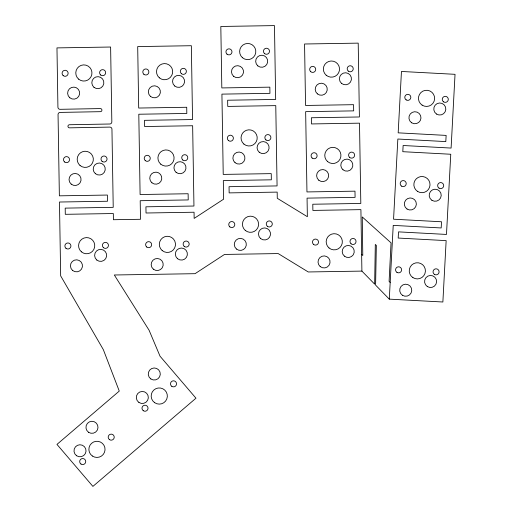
<?xml version="1.0" encoding="UTF-8"?>
<svg xmlns="http://www.w3.org/2000/svg" width="512" height="512" viewBox="0 0 512 512"><rect width="100%" height="100%" fill="white"/><g stroke="black" fill="none" stroke-linecap="round" stroke-linejoin="round"><path stroke-width="0.77" d="M389.286 299.136L393.229 225.389L441.19 227.955L441.523 221.773L393.562 219.206L397.843 139.027L445.805 141.587L446.138 135.405L398.176 132.845L401.453 71.462L455.034 74.323L451.098 148.07L403.136 145.51L402.803 151.693L450.765 154.253L446.483 234.438L398.522 231.872L398.189 238.054L446.15 240.621L442.874 301.997L389.286 299.136L375.597 285.12L376.339 245.408L375.302 244.442L374.662 284.154L361.907 271.098L360.909 209.638L312.89 210.419L312.787 204.23L360.813 203.45L359.507 123.162L311.482 123.942L311.379 117.754L359.405 116.973L358.208 43.13L304.557 44L305.555 105.459L353.574 104.685L353.677 110.874L305.651 111.654L306.957 191.936L354.982 191.162L355.085 197.35L307.059 198.131L307.36 216.698L277.274 198.298L277.178 192.109L229.152 192.89L229.05 186.701L277.075 185.92L275.77 105.632L227.744 106.413L227.648 100.224L275.667 99.443L274.47 25.6L220.819 26.47L221.818 87.93L269.843 87.155L269.939 93.344L221.92 94.125L223.226 174.406L271.245 173.632L271.347 179.821L223.322 180.602L223.622 199.168L194.15 218.413L194.054 212.224L146.029 213.005L145.926 206.81L193.952 206.029L192.646 125.747L144.621 126.528L144.525 120.333L192.55 119.552L191.347 45.715L137.696 46.586L138.694 108.045L186.72 107.264L186.816 113.453L138.797 114.234L140.102 194.522L188.122 193.741L188.224 199.936L140.198 200.71L140.499 219.283L113.421 219.725L113.318 213.536L65.293 214.317L65.197 208.122L113.222 207.341L111.949 129.158A2.099 2.099 0 0 0 109.811 127.098L69.523 127.84A1.549 1.549 0 0 1 67.949 126.317A1.549 1.549 0 0 1 69.472 124.742L109.773 124A2.099 2.099 0 0 0 111.834 121.869L110.618 47.027L56.966 47.898L57.926 107.258A2.099 2.099 0 0 0 60.064 109.318L100.358 108.576A1.549 1.549 0 0 1 101.933 110.099A1.549 1.549 0 0 1 100.41 111.674L60.102 112.416A2.099 2.099 0 0 0 58.048 114.547L59.366 195.834L107.392 195.053L107.494 201.242L59.469 202.022L60.666 275.866L103.341 349.651L119.264 391.085L56.966 444.403L92.902 486.4L195.974 398.195L160.032 356.198L149.075 330.221L114.317 274.995L195.053 273.683L224.525 254.438L278.176 253.568L308.256 271.968L361.907 271.098M361.638 254.387L362.778 255.507L362.259 216.947L391.053 242.874L389.101 281.382L390.182 282.445M93.997 87.328A6.029 6.029 0 0 0 103.776 83.68A6.029 6.029 0 0 0 95.725 77.037A6.029 6.029 0 0 0 93.997 87.328M100.666 74.976A3.021 3.021 0 0 0 105.6 73.216A3.021 3.021 0 0 0 101.606 69.824A3.021 3.021 0 0 0 100.666 74.976M78.63 79.142A8.09 8.09 0 0 0 91.821 74.426A8.09 8.09 0 0 0 81.139 65.363A8.09 8.09 0 0 0 78.63 79.142M349.658 157.434A3.021 3.021 0 0 0 354.592 155.667A3.021 3.021 0 0 0 350.598 152.282A3.021 3.021 0 0 0 349.658 157.434M177.536 258.714A6.029 6.029 0 0 0 187.315 255.072A6.029 6.029 0 0 0 179.264 248.422A6.029 6.029 0 0 0 177.536 258.714M96.8 260.026A6.029 6.029 0 0 0 106.579 256.378A6.029 6.029 0 0 0 98.534 249.734A6.029 6.029 0 0 0 96.8 260.026M184.205 246.368A3.021 3.021 0 0 0 189.133 244.602A3.021 3.021 0 0 0 185.139 241.21A3.021 3.021 0 0 0 184.205 246.368M103.469 247.68A3.021 3.021 0 0 0 108.403 245.914A3.021 3.021 0 0 0 104.41 242.522A3.021 3.021 0 0 0 103.469 247.68M81.434 251.846A8.09 8.09 0 0 0 94.63 247.123A8.09 8.09 0 0 0 83.942 238.061A8.09 8.09 0 0 0 81.434 251.846M341.587 83.43A6.029 6.029 0 0 0 351.366 79.789A6.029 6.029 0 0 0 343.315 73.139A6.029 6.029 0 0 0 341.587 83.43M162.17 250.534A8.09 8.09 0 0 0 175.36 245.811A8.09 8.09 0 0 0 164.678 236.749A8.09 8.09 0 0 0 162.17 250.534M151.942 182.816A6.029 6.029 0 0 0 161.722 179.168A6.029 6.029 0 0 0 153.677 172.525A6.029 6.029 0 0 0 151.942 182.816M65.952 248.288A3.021 3.021 0 0 0 70.886 246.522A3.021 3.021 0 0 0 66.893 243.136A3.021 3.021 0 0 0 65.952 248.288M72.614 270.477A6.029 6.029 0 0 0 82.394 266.829A6.029 6.029 0 0 0 74.349 260.186A6.029 6.029 0 0 0 72.614 270.477M348.256 71.085A3.021 3.021 0 0 0 353.19 69.318A3.021 3.021 0 0 0 349.197 65.926A3.021 3.021 0 0 0 348.256 71.085M176.128 172.365A6.029 6.029 0 0 0 185.907 168.717A6.029 6.029 0 0 0 177.862 162.074A6.029 6.029 0 0 0 176.128 172.365M326.221 75.251A8.09 8.09 0 0 0 339.411 70.528A8.09 8.09 0 0 0 328.73 61.466A8.09 8.09 0 0 0 326.221 75.251M63.149 75.59A3.021 3.021 0 0 0 68.083 73.824A3.021 3.021 0 0 0 64.09 70.438A3.021 3.021 0 0 0 63.149 75.59M69.811 97.779A6.029 6.029 0 0 0 79.59 94.131A6.029 6.029 0 0 0 71.539 87.488A6.029 6.029 0 0 0 69.811 97.779M182.803 160.013A3.021 3.021 0 0 0 187.731 158.253A3.021 3.021 0 0 0 183.738 154.861A3.021 3.021 0 0 0 182.803 160.013M160.768 164.179A8.09 8.09 0 0 0 173.958 159.462A8.09 8.09 0 0 0 163.277 150.4A8.09 8.09 0 0 0 160.768 164.179M145.286 160.627A3.021 3.021 0 0 0 150.214 158.861A3.021 3.021 0 0 0 146.221 155.475A3.021 3.021 0 0 0 145.286 160.627M64.55 161.939A3.021 3.021 0 0 0 69.485 160.173A3.021 3.021 0 0 0 65.491 156.787A3.021 3.021 0 0 0 64.55 161.939M235.066 162.701A6.029 6.029 0 0 0 244.845 159.053A6.029 6.029 0 0 0 236.8 152.41A6.029 6.029 0 0 0 235.066 162.701M320.205 266.579A6.029 6.029 0 0 0 329.984 262.938A6.029 6.029 0 0 0 321.939 256.288A6.029 6.029 0 0 0 320.205 266.579M174.726 86.016A6.029 6.029 0 0 0 184.506 82.368A6.029 6.029 0 0 0 176.461 75.725A6.029 6.029 0 0 0 174.726 86.016M146.688 246.976A3.021 3.021 0 0 0 151.622 245.21A3.021 3.021 0 0 0 147.629 241.824A3.021 3.021 0 0 0 146.688 246.976M181.395 73.664A3.021 3.021 0 0 0 186.33 71.904A3.021 3.021 0 0 0 182.336 68.512A3.021 3.021 0 0 0 181.395 73.664M153.35 269.165A6.029 6.029 0 0 0 163.13 265.517A6.029 6.029 0 0 0 155.078 258.874A6.029 6.029 0 0 0 153.35 269.165M159.36 77.83A8.09 8.09 0 0 0 172.557 73.114A8.09 8.09 0 0 0 161.869 64.051A8.09 8.09 0 0 0 159.36 77.83M411.661 122.797A6.029 6.029 0 0 0 420.966 118.067A6.029 6.029 0 0 0 412.218 112.378A6.029 6.029 0 0 0 411.661 122.797M439.021 188.128A3.021 3.021 0 0 0 443.693 185.754A3.021 3.021 0 0 0 439.302 182.893A3.021 3.021 0 0 0 439.021 188.128M109.504 439.648A3.021 3.021 0 0 0 114.227 437.389A3.021 3.021 0 0 0 109.907 434.426A3.021 3.021 0 0 0 109.504 439.648M233.664 76.352A6.029 6.029 0 0 0 243.443 72.704A6.029 6.029 0 0 0 235.398 66.061A6.029 6.029 0 0 0 233.664 76.352M431.91 200.294A6.029 6.029 0 0 0 441.216 195.565A6.029 6.029 0 0 0 432.467 189.869A6.029 6.029 0 0 0 431.91 200.294M436.518 114.054A6.029 6.029 0 0 0 445.818 109.325A6.029 6.029 0 0 0 437.075 103.635A6.029 6.029 0 0 0 436.518 114.054M228.41 140.512A3.021 3.021 0 0 0 233.338 138.746A3.021 3.021 0 0 0 229.344 135.36A3.021 3.021 0 0 0 228.41 140.512M265.926 139.904A3.021 3.021 0 0 0 270.854 138.138A3.021 3.021 0 0 0 266.861 134.752A3.021 3.021 0 0 0 265.926 139.904M143.878 74.278A3.021 3.021 0 0 0 148.813 72.512A3.021 3.021 0 0 0 144.819 69.12A3.021 3.021 0 0 0 143.878 74.278M417.523 191.373A8.09 8.09 0 0 0 430.016 185.024A8.09 8.09 0 0 0 418.272 177.382A8.09 8.09 0 0 0 417.523 191.373M150.867 378.963A6.029 6.029 0 0 0 160.282 374.458A6.029 6.029 0 0 0 151.68 368.557A6.029 6.029 0 0 0 150.867 378.963M401.555 186.125A3.021 3.021 0 0 0 406.221 183.75A3.021 3.021 0 0 0 401.83 180.896A3.021 3.021 0 0 0 401.555 186.125M80.992 464.038A3.021 3.021 0 0 0 85.722 461.779A3.021 3.021 0 0 0 81.402 458.822A3.021 3.021 0 0 0 80.992 464.038M259.251 152.25A6.029 6.029 0 0 0 269.03 148.608A6.029 6.029 0 0 0 260.986 141.958A6.029 6.029 0 0 0 259.251 152.25M92.384 456.019A8.09 8.09 0 0 0 105.024 449.978A8.09 8.09 0 0 0 93.466 442.054A8.09 8.09 0 0 0 92.384 456.019M243.891 144.07A8.09 8.09 0 0 0 257.082 139.347A8.09 8.09 0 0 0 246.4 130.285A8.09 8.09 0 0 0 243.891 144.07M407.053 209.037A6.029 6.029 0 0 0 416.358 204.307A6.029 6.029 0 0 0 407.61 198.611A6.029 6.029 0 0 0 407.053 209.037M150.541 96.467A6.029 6.029 0 0 0 160.32 92.819A6.029 6.029 0 0 0 152.275 86.176A6.029 6.029 0 0 0 150.541 96.467M154.688 402.707A8.09 8.09 0 0 0 167.328 396.659A8.09 8.09 0 0 0 155.77 388.736A8.09 8.09 0 0 0 154.688 402.707M236.474 249.05A6.029 6.029 0 0 0 246.253 245.408A6.029 6.029 0 0 0 238.202 238.758A6.029 6.029 0 0 0 236.474 249.05M171.802 386.33A3.021 3.021 0 0 0 176.531 384.07A3.021 3.021 0 0 0 172.211 381.107A3.021 3.021 0 0 0 171.802 386.33M229.811 226.861A3.021 3.021 0 0 0 234.746 225.094A3.021 3.021 0 0 0 230.752 221.709A3.021 3.021 0 0 0 229.811 226.861M443.629 101.888A3.021 3.021 0 0 0 448.301 99.514A3.021 3.021 0 0 0 443.91 96.659A3.021 3.021 0 0 0 443.629 101.888M318.803 180.23A6.029 6.029 0 0 0 328.582 176.589A6.029 6.029 0 0 0 320.538 169.939A6.029 6.029 0 0 0 318.803 180.23M88.563 432.282A6.029 6.029 0 0 0 97.984 427.776A6.029 6.029 0 0 0 89.376 421.875A6.029 6.029 0 0 0 88.563 432.282M313.549 244.39A3.021 3.021 0 0 0 318.477 242.624A3.021 3.021 0 0 0 314.483 239.238A3.021 3.021 0 0 0 313.549 244.39M267.328 226.253A3.021 3.021 0 0 0 272.256 224.486A3.021 3.021 0 0 0 268.262 221.101A3.021 3.021 0 0 0 267.328 226.253M80.032 165.491A8.09 8.09 0 0 0 93.222 160.774A8.09 8.09 0 0 0 82.541 151.712A8.09 8.09 0 0 0 80.032 165.491M351.059 243.782A3.021 3.021 0 0 0 355.994 242.016A3.021 3.021 0 0 0 352 238.63A3.021 3.021 0 0 0 351.059 243.782M422.131 105.133A8.09 8.09 0 0 0 434.624 98.784A8.09 8.09 0 0 0 422.88 91.142A8.09 8.09 0 0 0 422.131 105.133M329.024 247.949A8.09 8.09 0 0 0 342.221 243.232A8.09 8.09 0 0 0 331.539 234.163A8.09 8.09 0 0 0 329.024 247.949M260.659 238.598A6.029 6.029 0 0 0 270.438 234.957A6.029 6.029 0 0 0 262.387 228.307A6.029 6.029 0 0 0 260.659 238.598M76.602 455.75A6.029 6.029 0 0 0 86.016 451.251A6.029 6.029 0 0 0 77.408 445.344A6.029 6.029 0 0 0 76.602 455.75M406.163 99.885A3.021 3.021 0 0 0 410.829 97.51A3.021 3.021 0 0 0 406.438 94.656A3.021 3.021 0 0 0 406.163 99.885M344.39 256.134A6.029 6.029 0 0 0 354.17 252.486A6.029 6.029 0 0 0 346.125 245.837A6.029 6.029 0 0 0 344.39 256.134M245.293 230.419A8.09 8.09 0 0 0 258.483 225.702A8.09 8.09 0 0 0 247.802 216.634A8.09 8.09 0 0 0 245.293 230.419M434.413 274.362A3.021 3.021 0 0 0 439.085 271.994A3.021 3.021 0 0 0 434.694 269.133A3.021 3.021 0 0 0 434.413 274.362M427.302 286.534A6.029 6.029 0 0 0 436.608 281.805A6.029 6.029 0 0 0 427.859 276.109A6.029 6.029 0 0 0 427.302 286.534M71.213 184.128A6.029 6.029 0 0 0 80.992 180.48A6.029 6.029 0 0 0 72.947 173.837A6.029 6.029 0 0 0 71.213 184.128M138.906 402.438A6.029 6.029 0 0 0 148.32 397.933A6.029 6.029 0 0 0 139.712 392.032A6.029 6.029 0 0 0 138.906 402.438M310.739 71.693A3.021 3.021 0 0 0 315.674 69.926A3.021 3.021 0 0 0 311.68 66.541A3.021 3.021 0 0 0 310.739 71.693M412.915 277.606A8.09 8.09 0 0 0 425.408 271.258A8.09 8.09 0 0 0 413.664 263.616A8.09 8.09 0 0 0 412.915 277.606M242.483 57.722A8.09 8.09 0 0 0 255.68 52.998A8.09 8.09 0 0 0 244.998 43.936A8.09 8.09 0 0 0 242.483 57.722M317.402 93.882A6.029 6.029 0 0 0 327.181 90.234A6.029 6.029 0 0 0 319.13 83.59A6.029 6.029 0 0 0 317.402 93.882M227.008 54.163A3.021 3.021 0 0 0 231.936 52.397A3.021 3.021 0 0 0 227.942 49.011A3.021 3.021 0 0 0 227.008 54.163M402.445 295.277A6.029 6.029 0 0 0 411.75 290.547A6.029 6.029 0 0 0 403.002 284.851A6.029 6.029 0 0 0 402.445 295.277M327.622 161.6A8.09 8.09 0 0 0 340.813 156.883A8.09 8.09 0 0 0 330.131 147.814A8.09 8.09 0 0 0 327.622 161.6M312.141 158.042A3.021 3.021 0 0 0 317.075 156.275A3.021 3.021 0 0 0 313.082 152.89A3.021 3.021 0 0 0 312.141 158.042M264.518 53.555A3.021 3.021 0 0 0 269.453 51.789A3.021 3.021 0 0 0 265.459 48.403A3.021 3.021 0 0 0 264.518 53.555M95.398 173.677A6.029 6.029 0 0 0 105.178 170.029A6.029 6.029 0 0 0 97.126 163.386A6.029 6.029 0 0 0 95.398 173.677M342.989 169.779A6.029 6.029 0 0 0 352.768 166.138A6.029 6.029 0 0 0 344.717 159.488A6.029 6.029 0 0 0 342.989 169.779M143.296 410.726A3.021 3.021 0 0 0 148.019 408.467A3.021 3.021 0 0 0 143.706 405.504A3.021 3.021 0 0 0 143.296 410.726M396.947 272.365A3.021 3.021 0 0 0 401.613 269.99A3.021 3.021 0 0 0 397.222 267.13A3.021 3.021 0 0 0 396.947 272.365M257.85 65.901A6.029 6.029 0 0 0 267.629 62.259A6.029 6.029 0 0 0 259.584 55.61A6.029 6.029 0 0 0 257.85 65.901M102.067 161.325A3.021 3.021 0 0 0 107.002 159.565A3.021 3.021 0 0 0 103.008 156.173A3.021 3.021 0 0 0 102.067 161.325"/></g></svg>
